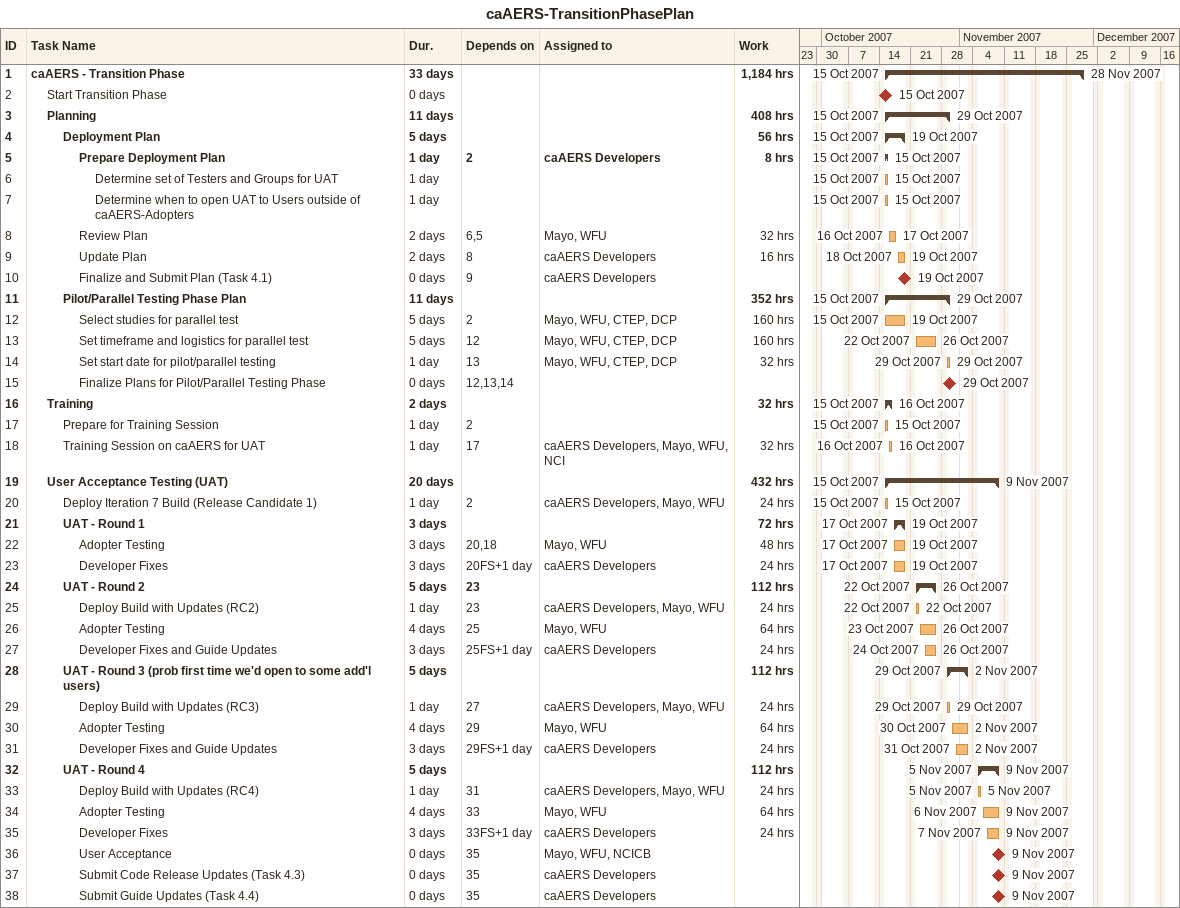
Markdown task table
caAERS-TransitionPhasePlan

| ID | Level | Task | Duration | Start | Finish | Predecessors | Resources | Work (h) |
|---|---|---|---|---|---|---|---|---|
| 1 | 1 | **caAERS - Transition Phase** | 33d | 2007-10-15 | 2007-11-28 |  |  | 1184 |
| 2 | 2 | Start Transition Phase | 0d | 2007-10-15 | 2007-10-15 |  |  |  |
| 3 | 2 | **Planning** | 11d | 2007-10-15 | 2007-10-29 |  |  | 408 |
| 4 | 3 | **Deployment Plan** | 5d | 2007-10-15 | 2007-10-19 |  |  | 56 |
| 5 | 4 | **Prepare Deployment Plan** | 1d | 2007-10-15 | 2007-10-15 | 2 | caAERS Developers | 8 |
| 6 | 5 | Determine set of Testers and Groups for UAT | 1d | 2007-10-15 | 2007-10-15 |  |  |  |
| 7 | 5 | Determine when to open UAT to Users outside of caAERS-Adopters | 1d | 2007-10-15 | 2007-10-15 |  |  |  |
| 8 | 4 | Review Plan | 2d | 2007-10-16 | 2007-10-17 | 6, 5 | Mayo, WFU | 32 |
| 9 | 4 | Update Plan | 2d | 2007-10-18 | 2007-10-19 | 8 | caAERS Developers | 16 |
| 10 | 4 | Finalize and Submit Plan (Task 4.1) | 0d | 2007-10-19 | 2007-10-19 | 9 | caAERS Developers |  |
| 11 | 3 | **Pilot/Parallel Testing Phase Plan** | 11d | 2007-10-15 | 2007-10-29 |  |  | 352 |
| 12 | 4 | Select studies for parallel test | 5d | 2007-10-15 | 2007-10-19 | 2 | Mayo, WFU, CTEP, DCP | 160 |
| 13 | 4 | Set timeframe and logistics for parallel test | 5d | 2007-10-22 | 2007-10-26 | 12 | Mayo, WFU, CTEP, DCP | 160 |
| 14 | 4 | Set start date for pilot/parallel testing | 1d | 2007-10-29 | 2007-10-29 | 13 | Mayo, WFU, CTEP, DCP | 32 |
| 15 | 4 | Finalize Plans for Pilot/Parallel Testing Phase | 0d | 2007-10-29 | 2007-10-29 | 12, 13, 14 |  |  |
| 16 | 2 | **Training** | 2d | 2007-10-15 | 2007-10-16 |  |  | 32 |
| 17 | 3 | Prepare for Training Session | 1d | 2007-10-15 | 2007-10-15 | 2 |  |  |
| 18 | 3 | Training Session on caAERS for UAT | 1d | 2007-10-16 | 2007-10-16 | 17 | caAERS Developers, Mayo, WFU, NCI | 32 |
| 19 | 2 | **User Acceptance Testing (UAT)** | 20d | 2007-10-15 | 2007-11-09 |  |  | 432 |
| 20 | 3 | Deploy Iteration 7 Build (Release Candidate 1) | 1d | 2007-10-15 | 2007-10-15 | 2 | caAERS Developers, Mayo, WFU | 24 |
| 21 | 3 | **UAT - Round 1** | 3d | 2007-10-17 | 2007-10-19 |  |  | 72 |
| 22 | 4 | Adopter Testing | 3d | 2007-10-17 | 2007-10-19 | 20, 18 | Mayo, WFU | 48 |
| 23 | 4 | Developer Fixes | 3d | 2007-10-17 | 2007-10-19 | 20FS+1d | caAERS Developers | 24 |
| 24 | 3 | **UAT - Round 2** | 5d | 2007-10-22 | 2007-10-26 | 23 |  | 112 |
| 25 | 4 | Deploy Build with Updates (RC2) | 1d | 2007-10-22 | 2007-10-22 | 23 | caAERS Developers, Mayo, WFU | 24 |
| 26 | 4 | Adopter Testing | 4d | 2007-10-23 | 2007-10-26 | 25 | Mayo, WFU | 64 |
| 27 | 4 | Developer Fixes and Guide Updates | 3d | 2007-10-24 | 2007-10-26 | 25FS+1d | caAERS Developers | 24 |
| 28 | 3 | **UAT - Round 3 (prob first time we'd open to some add'l users)** | 5d | 2007-10-29 | 2007-11-02 |  |  | 112 |
| 29 | 4 | Deploy Build with Updates (RC3) | 1d | 2007-10-29 | 2007-10-29 | 27 | caAERS Developers, Mayo, WFU | 24 |
| 30 | 4 | Adopter Testing | 4d | 2007-10-30 | 2007-11-02 | 29 | Mayo, WFU | 64 |
| 31 | 4 | Developer Fixes and Guide Updates | 3d | 2007-10-31 | 2007-11-02 | 29FS+1d | caAERS Developers | 24 |
| 32 | 3 | **UAT - Round 4** | 5d | 2007-11-05 | 2007-11-09 |  |  | 112 |
| 33 | 4 | Deploy Build with Updates (RC4) | 1d | 2007-11-05 | 2007-11-05 | 31 | caAERS Developers, Mayo, WFU | 24 |
| 34 | 4 | Adopter Testing | 4d | 2007-11-06 | 2007-11-09 | 33 | Mayo, WFU | 64 |
| 35 | 4 | Developer Fixes | 3d | 2007-11-07 | 2007-11-09 | 33FS+1d | caAERS Developers | 24 |
| 36 | 4 | User Acceptance | 0d | 2007-11-09 | 2007-11-09 | 35 | Mayo, WFU, NCICB |  |
| 37 | 4 | Submit Code Release Updates (Task 4.3) | 0d | 2007-11-09 | 2007-11-09 | 35 | caAERS Developers |  |
| 38 | 4 | Submit Guide Updates (Task 4.4) | 0d | 2007-11-09 | 2007-11-09 | 35 | caAERS Developers |  |
